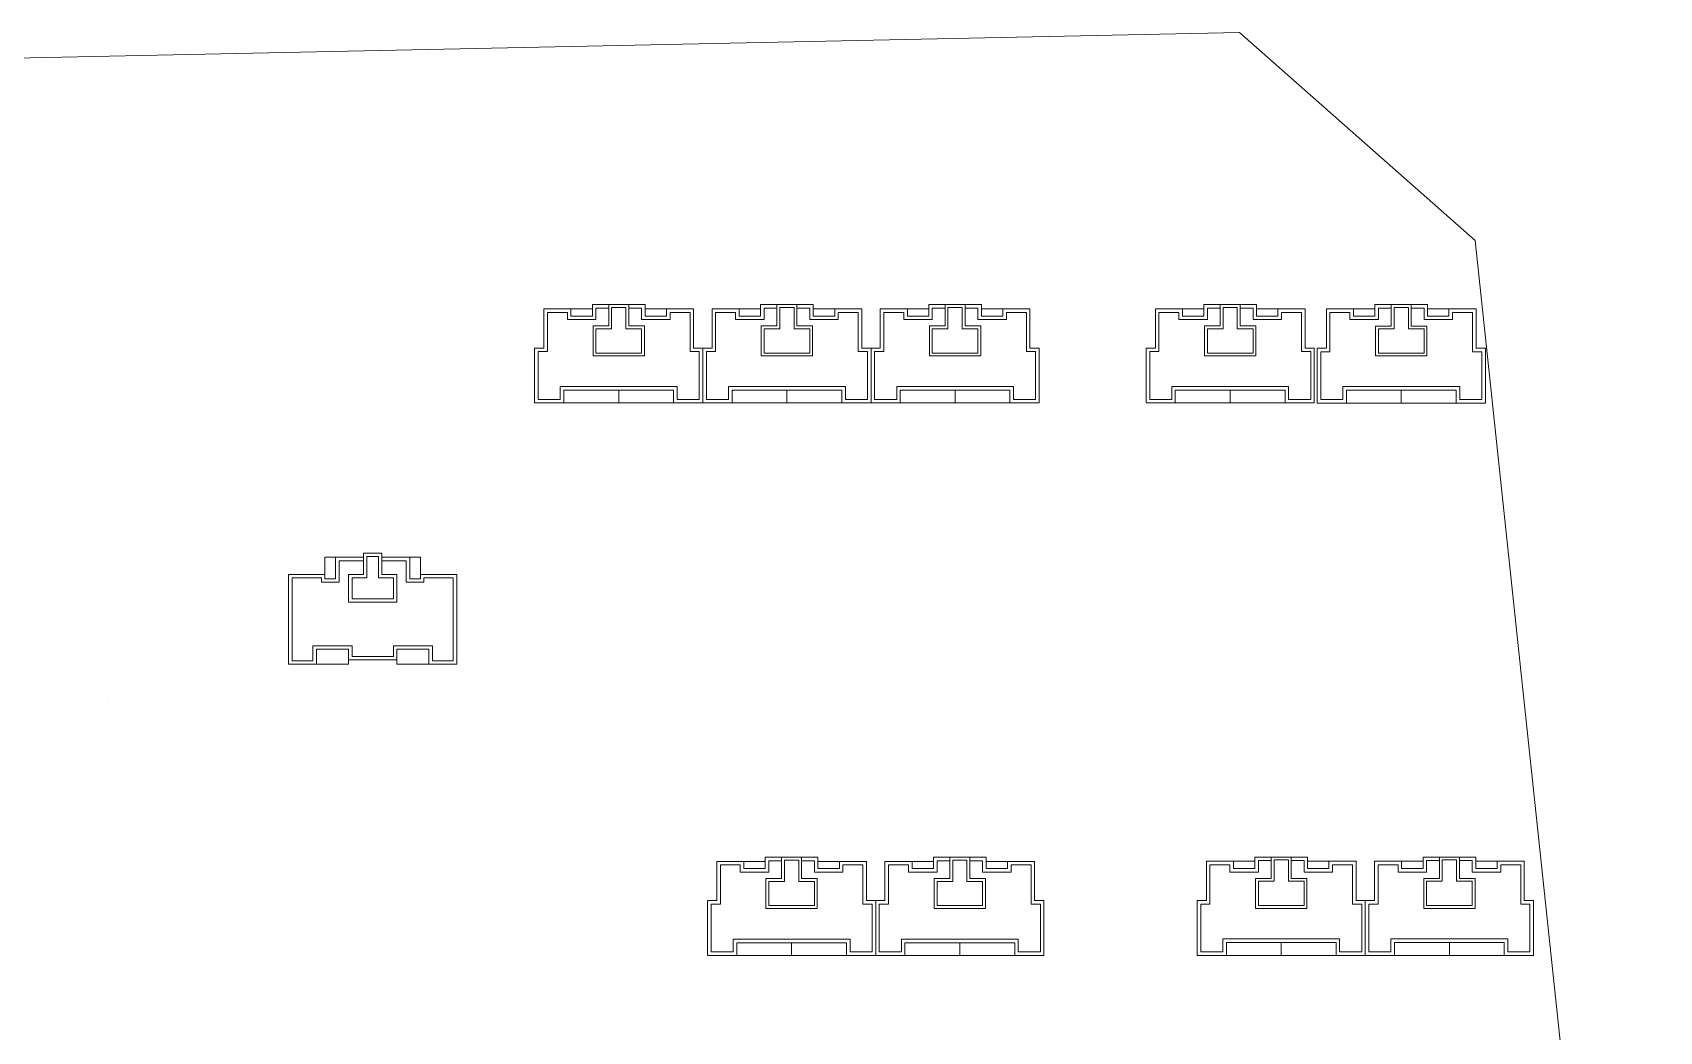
# Model space of a CAD drawing. Extents: x 217039 to 280039, y -2536 to 41961.
# Drawn here: x 223526 to 226265, y 2234 to 3916 of the extents above; entities that cross this region are included whole.
import ezdxf

# ---------------------------------------------------------------- set-up
doc = ezdxf.new("R2010")
doc.units = 0
doc.header["$LTSCALE"] = 1000
doc.header["$MEASUREMENT"] = 0
doc.layers.add('140', color=2, linetype='Continuous', lineweight=5)
doc.layers.add('DingDianTu', color=5, linetype='Continuous', lineweight=0)

# ---------------------------------------------------------------- blocks, each defined once
blk = doc.blocks.new('dafasfd')
at = {"layer": 'DingDianTu', "color": 7, "const_width": 100}
blk.add_lwpolyline([(36368038, 16363912), (36368954, 16361479), (36372042, 16362641), (36374261, 16356745), (36369114, 16354807), (36369537, 16353684), (36361113, 16350514), (36359352, 16355194), (36360288, 16355546), (36359830, 16356763), (36358894, 16356410), (36357556, 16359967)], close=True, dxfattribs=at)
for points in [[(36363546, 16362221), (36362876, 16363999), (36359039, 16362555), (36359708, 16360777)], [(36371734, 16355794), (36372686, 16353267), (36369878, 16352210), (36369350, 16353614)]]:
    blk.add_lwpolyline(points, dxfattribs=at)
at = {"layer": 'DingDianTu', "color": 7}
for points in [[(36369878, 16352210), (36361642, 16349110), (36361113, 16350514)], [(36368038, 16363912), (36371127, 16365074), (36372042, 16362641)]]:
    blk.add_lwpolyline(points, dxfattribs=at)
blk = doc.blocks.new('*E50')
at = {"layer": 'DingDianTu', "color": 7, "xscale": 0.001000002024510444, "yscale": 0.001000000163912773, "zscale": 0.001, "rotation": 339.3761177849276}
blk.add_blockref('dafasfd', (22613, -20413), dxfattribs=at)
blk = doc.blocks.new('*E44')
at = {"layer": 'DingDianTu', "color": 7, "xscale": 0.001000002024510444, "yscale": 0.001000000163912773, "zscale": 0.001, "rotation": 339.3761177849276}
blk.add_blockref('dafasfd', (22613, -20413), dxfattribs=at)

msp = doc.modelspace()

# ---------------------------------------------------------------- linework, layer by layer
at = {"layer": '140', "color": 7}
for p, q in [((225557.9, 3916), (220532.3, 3810.5)), ((225955, 3566.1), (225557.9, 3916)), ((226265.1, 640.8), (225955, 3566.1)), ((224468.3, 3457.9), (224557.1, 3457.9)), ((224468.3, 3438.7), (224468.3, 3457.9)), ((224474.3, 3451.9), (224495.9, 3451.9)), ((224474.3, 3432.7), (224474.3, 3451.9)), ((224495.9, 3457.9), (224495.9, 3421.9)), ((224524.7, 3453.1), (224500.7, 3453.1)), ((224500.7, 3453.1), (224500.7, 3417.1)), ((224524.7, 3417.1), (224524.7, 3453.1)), ((224529.5, 3421.9), (224529.5, 3457.9)), ((224529.5, 3451.9), (224551.1, 3451.9)), ((224551.1, 3451.9), (224551.1, 3432.7)), ((224557.1, 3457.9), (224557.1, 3438.7)), ((224751.5, 3457.9), (224840.3, 3457.9)), ((224751.5, 3438.7), (224751.5, 3457.9)), ((224757.5, 3451.9), (224779.1, 3451.9)), ((224757.5, 3432.7), (224757.5, 3451.9)), ((224779.1, 3457.9), (224779.1, 3421.9)), ((224807.9, 3453.1), (224783.9, 3453.1)), ((224783.9, 3453.1), (224783.9, 3417.1)), ((224807.9, 3417.1), (224807.9, 3453.1)), ((224812.7, 3421.9), (224812.7, 3457.9)), ((224812.7, 3451.9), (224834.3, 3451.9)), ((224834.3, 3451.9), (224834.3, 3432.7)), ((224840.3, 3457.9), (224840.3, 3438.7)), ((225034.7, 3457.9), (225123.5, 3457.9)), ((225034.7, 3438.7), (225034.7, 3457.9)), ((225040.7, 3451.9), (225062.3, 3451.9)), ((225040.7, 3432.7), (225040.7, 3451.9)), ((225062.3, 3457.9), (225062.3, 3421.9)), ((225091.1, 3453.1), (225067.1, 3453.1)), ((225067.1, 3453.1), (225067.1, 3417.1)), ((225091.1, 3417.1), (225091.1, 3453.1)), ((225095.9, 3421.9), (225095.9, 3457.9)), ((225095.9, 3451.9), (225117.5, 3451.9)), ((225117.5, 3451.9), (225117.5, 3432.7)), ((225123.5, 3457.9), (225123.5, 3438.7)), ((225497.9, 3457.9), (225586.7, 3457.9)), ((225497.9, 3438.7), (225497.9, 3457.9)), ((225503.9, 3451.9), (225525.5, 3451.9)), ((225503.9, 3432.7), (225503.9, 3451.9)), ((225525.5, 3457.9), (225525.5, 3421.9)), ((225554.3, 3453.1), (225530.3, 3453.1)), ((225530.3, 3453.1), (225530.3, 3417.1)), ((225554.3, 3417.1), (225554.3, 3453.1)), ((225559.1, 3421.9), (225559.1, 3457.9)), ((225559.1, 3451.9), (225580.7, 3451.9)), ((225580.7, 3451.9), (225580.7, 3432.7)), ((225586.7, 3457.9), (225586.7, 3438.7)), ((225785.9, 3457.8), (225874.7, 3457.8)), ((225785.9, 3438.6), (225785.9, 3457.8)), ((225791.9, 3451.8), (225813.5, 3451.8)), ((225791.9, 3432.6), (225791.9, 3451.8)), ((225813.5, 3457.8), (225813.5, 3421.8)), ((225842.3, 3453), (225818.3, 3453)), ((225818.3, 3453), (225818.3, 3417)), ((225842.3, 3417), (225842.3, 3453)), ((225847.1, 3421.8), (225847.1, 3457.8)), ((225847.1, 3451.8), (225868.7, 3451.8)), ((225868.7, 3451.8), (225868.7, 3432.6)), ((225874.7, 3457.8), (225874.7, 3438.6)), ((224386.7, 3450.7), (224432.3, 3450.7)), ((224386.7, 3384.7), (224386.7, 3450.7)), ((224392.7, 3444.7), (224426.3, 3444.7)), ((224392.7, 3378.7), (224392.7, 3444.7)), ((224426.3, 3444.7), (224426.3, 3432.7)), ((224426.3, 3432.7), (224474.3, 3432.7)), ((224429.9, 3450.7), (224432.3, 3450.7)), ((224432.3, 3450.7), (224468.3, 3450.7)), ((224432.3, 3450.7), (224432.3, 3438.7)), ((224432.3, 3438.7), (224468.3, 3438.7)), ((224551.1, 3432.7), (224599.1, 3432.7)), ((224593.1, 3450.7), (224557.1, 3450.7)), ((224557.1, 3438.7), (224593.1, 3438.7)), ((224593.1, 3450.7), (224638.7, 3450.7)), ((224593.1, 3438.7), (224593.1, 3450.7)), ((224599.1, 3444.7), (224632.7, 3444.7)), ((224599.1, 3432.7), (224599.1, 3444.7)), ((224632.7, 3444.7), (224632.7, 3378.7)), ((224638.7, 3450.7), (224638.7, 3384.7)), ((224669.9, 3450.7), (224715.5, 3450.7)), ((224669.9, 3384.7), (224669.9, 3450.7)), ((224675.9, 3444.7), (224709.5, 3444.7)), ((224675.9, 3378.7), (224675.9, 3444.7)), ((224709.5, 3444.7), (224709.5, 3432.7)), ((224709.5, 3432.7), (224757.5, 3432.7)), ((224713.1, 3450.7), (224715.5, 3450.7)), ((224715.5, 3450.7), (224751.5, 3450.7)), ((224715.5, 3450.7), (224715.5, 3438.7)), ((224715.5, 3438.7), (224751.5, 3438.7)), ((224834.3, 3432.7), (224882.3, 3432.7)), ((224876.3, 3450.7), (224840.3, 3450.7)), ((224840.3, 3438.7), (224876.3, 3438.7)), ((224876.3, 3450.7), (224921.9, 3450.7)), ((224876.3, 3438.7), (224876.3, 3450.7)), ((224882.3, 3444.7), (224915.9, 3444.7)), ((224882.3, 3432.7), (224882.3, 3444.7)), ((224915.9, 3444.7), (224915.9, 3378.7)), ((224921.9, 3450.7), (224921.9, 3384.7)), ((224953.1, 3450.7), (224998.7, 3450.7)), ((224953.1, 3384.7), (224953.1, 3450.7)), ((224959.1, 3444.7), (224992.7, 3444.7)), ((224959.1, 3378.7), (224959.1, 3444.7)), ((224992.7, 3444.7), (224992.7, 3432.7)), ((224992.7, 3432.7), (225040.7, 3432.7)), ((224996.3, 3450.7), (224998.7, 3450.7)), ((224998.7, 3450.7), (225034.7, 3450.7)), ((224998.7, 3450.7), (224998.7, 3438.7)), ((224998.7, 3438.7), (225034.7, 3438.7)), ((225117.5, 3432.7), (225165.5, 3432.7)), ((225159.5, 3450.7), (225123.5, 3450.7)), ((225123.5, 3438.7), (225159.5, 3438.7)), ((225159.5, 3450.7), (225205.1, 3450.7)), ((225159.5, 3438.7), (225159.5, 3450.7)), ((225165.5, 3444.7), (225199.1, 3444.7)), ((225165.5, 3432.7), (225165.5, 3444.7)), ((225199.1, 3444.7), (225199.1, 3378.7)), ((225205.1, 3450.7), (225205.1, 3384.7)), ((225416.3, 3450.7), (225461.9, 3450.7)), ((225416.3, 3384.7), (225416.3, 3450.7)), ((225422.3, 3444.7), (225455.9, 3444.7)), ((225422.3, 3378.7), (225422.3, 3444.7)), ((225455.9, 3444.7), (225455.9, 3432.7)), ((225455.9, 3432.7), (225503.9, 3432.7)), ((225459.5, 3450.7), (225461.9, 3450.7)), ((225461.9, 3450.7), (225497.9, 3450.7)), ((225461.9, 3450.7), (225461.9, 3438.7)), ((225461.9, 3438.7), (225497.9, 3438.7)), ((225580.7, 3432.7), (225628.7, 3432.7)), ((225622.7, 3450.7), (225586.7, 3450.7)), ((225586.7, 3438.7), (225622.7, 3438.7)), ((225622.7, 3450.7), (225668.3, 3450.7)), ((225622.7, 3438.7), (225622.7, 3450.7)), ((225628.7, 3444.7), (225662.3, 3444.7)), ((225628.7, 3432.7), (225628.7, 3444.7)), ((225662.3, 3444.7), (225662.3, 3378.7)), ((225668.3, 3450.7), (225668.3, 3384.7)), ((225704.3, 3450.6), (225749.9, 3450.6)), ((225704.3, 3384.6), (225704.3, 3450.6)), ((225710.3, 3444.6), (225743.9, 3444.6)), ((225710.3, 3378.6), (225710.3, 3444.6)), ((225743.9, 3444.6), (225743.9, 3432.6)), ((225743.9, 3432.6), (225791.9, 3432.6)), ((225747.5, 3450.6), (225749.9, 3450.6)), ((225749.9, 3450.6), (225785.9, 3450.6)), ((225749.9, 3450.6), (225749.9, 3438.6)), ((225749.9, 3438.6), (225785.9, 3438.6)), ((225868.7, 3432.6), (225916.7, 3432.6)), ((225910.7, 3450.6), (225874.7, 3450.6)), ((225874.7, 3438.6), (225910.7, 3438.6)), ((225910.7, 3450.6), (225956.3, 3450.6)), ((225910.7, 3438.6), (225910.7, 3450.6)), ((225916.7, 3444.6), (225950.3, 3444.6)), ((225916.7, 3432.6), (225916.7, 3444.6)), ((225950.3, 3444.6), (225950.3, 3378.6)), ((225956.3, 3450.6), (225956.3, 3384.6)), ((224469.5, 3421.9), (224469.5, 3371.5)), ((224495.9, 3421.9), (224469.5, 3421.9)), ((224474.3, 3417.1), (224474.3, 3376.3)), ((224500.7, 3417.1), (224474.3, 3417.1)), ((224551.1, 3417.1), (224524.7, 3417.1)), ((224555.9, 3421.9), (224529.5, 3421.9)), ((224551.1, 3376.3), (224551.1, 3417.1)), ((224555.9, 3371.5), (224555.9, 3421.9)), ((224752.7, 3421.9), (224752.7, 3371.5)), ((224779.1, 3421.9), (224752.7, 3421.9)), ((224757.5, 3417.1), (224757.5, 3376.3)), ((224783.9, 3417.1), (224757.5, 3417.1)), ((224834.3, 3417.1), (224807.9, 3417.1)), ((224839.1, 3421.9), (224812.7, 3421.9)), ((224834.3, 3376.3), (224834.3, 3417.1)), ((224839.1, 3371.5), (224839.1, 3421.9)), ((225035.9, 3421.9), (225035.9, 3371.5)), ((225062.3, 3421.9), (225035.9, 3421.9)), ((225040.7, 3417.1), (225040.7, 3376.3)), ((225067.1, 3417.1), (225040.7, 3417.1)), ((225117.5, 3417.1), (225091.1, 3417.1)), ((225122.3, 3421.9), (225095.9, 3421.9)), ((225117.5, 3376.3), (225117.5, 3417.1)), ((225122.3, 3371.5), (225122.3, 3421.9)), ((225499.1, 3421.9), (225499.1, 3371.5)), ((225525.5, 3421.9), (225499.1, 3421.9)), ((225503.9, 3417.1), (225503.9, 3376.3)), ((225530.3, 3417.1), (225503.9, 3417.1)), ((225580.7, 3417.1), (225554.3, 3417.1)), ((225585.5, 3421.9), (225559.1, 3421.9)), ((225580.7, 3376.3), (225580.7, 3417.1)), ((225585.5, 3371.5), (225585.5, 3421.9)), ((225787.1, 3421.8), (225787.1, 3371.4)), ((225813.5, 3421.8), (225787.1, 3421.8)), ((225791.9, 3417), (225791.9, 3376.2)), ((225818.3, 3417), (225791.9, 3417)), ((225868.7, 3417), (225842.3, 3417)), ((225873.5, 3421.8), (225847.1, 3421.8)), ((225868.7, 3376.2), (225868.7, 3417)), ((225873.5, 3371.4), (225873.5, 3421.8)), ((224371.1, 3384.7), (224386.7, 3384.7)), ((224371.1, 3292.3), (224371.1, 3384.7)), ((224377.1, 3378.7), (224392.7, 3378.7)), ((224377.1, 3298.3), (224377.1, 3378.7)), ((224469.5, 3372.7), (224469.5, 3371.5)), ((224469.5, 3371.5), (224555.9, 3371.5)), ((224474.3, 3376.3), (224551.1, 3376.3)), ((224554.7, 3371.5), (224555.9, 3371.5)), ((224632.7, 3378.7), (224648.3, 3378.7)), ((224638.7, 3384.7), (224654.3, 3384.7)), ((224648.3, 3378.7), (224648.3, 3298.3)), ((224654.3, 3384.7), (224654.3, 3292.3)), ((224654.3, 3384.7), (224669.9, 3384.7)), ((224654.3, 3292.3), (224654.3, 3384.7)), ((224660.3, 3378.7), (224675.9, 3378.7)), ((224660.3, 3298.3), (224660.3, 3378.7)), ((224752.7, 3372.7), (224752.7, 3371.5)), ((224752.7, 3371.5), (224839.1, 3371.5)), ((224757.5, 3376.3), (224834.3, 3376.3)), ((224837.9, 3371.5), (224839.1, 3371.5)), ((224915.9, 3378.7), (224931.5, 3378.7)), ((224921.9, 3384.7), (224937.5, 3384.7)), ((224931.5, 3378.7), (224931.5, 3298.3)), ((224937.5, 3384.7), (224937.5, 3292.3)), ((224937.5, 3384.7), (224953.1, 3384.7)), ((224937.5, 3292.3), (224937.5, 3384.7)), ((224943.5, 3378.7), (224959.1, 3378.7)), ((224943.5, 3298.3), (224943.5, 3378.7)), ((225035.9, 3372.7), (225035.9, 3371.5)), ((225035.9, 3371.5), (225122.3, 3371.5)), ((225040.7, 3376.3), (225117.5, 3376.3)), ((225121.1, 3371.5), (225122.3, 3371.5)), ((225199.1, 3378.7), (225214.7, 3378.7)), ((225205.1, 3384.7), (225220.7, 3384.7)), ((225214.7, 3378.7), (225214.7, 3298.3)), ((225220.7, 3384.7), (225220.7, 3292.3)), ((225400.7, 3384.7), (225416.3, 3384.7)), ((225400.7, 3292.3), (225400.7, 3384.7)), ((225406.7, 3378.7), (225422.3, 3378.7)), ((225406.7, 3298.3), (225406.7, 3378.7)), ((225499.1, 3372.7), (225499.1, 3371.5)), ((225499.1, 3371.5), (225585.5, 3371.5)), ((225503.9, 3376.3), (225580.7, 3376.3)), ((225584.3, 3371.5), (225585.5, 3371.5)), ((225662.3, 3378.7), (225677.9, 3378.7)), ((225668.3, 3384.7), (225683.9, 3384.7)), ((225677.9, 3378.7), (225677.9, 3298.3)), ((225683.9, 3384.7), (225683.9, 3292.3)), ((225688.7, 3384.6), (225704.3, 3384.6)), ((225688.7, 3292.2), (225688.7, 3384.6)), ((225694.7, 3378.6), (225710.3, 3378.6)), ((225694.7, 3298.2), (225694.7, 3378.6)), ((225787.1, 3372.6), (225787.1, 3371.4)), ((225787.1, 3371.4), (225873.5, 3371.4)), ((225791.9, 3376.2), (225868.7, 3376.2)), ((225872.3, 3371.4), (225873.5, 3371.4)), ((225950.3, 3378.6), (225965.9, 3378.6)), ((225956.3, 3384.6), (225971.9, 3384.6)), ((225965.9, 3378.6), (225965.9, 3298.2)), ((225971.9, 3384.6), (225971.9, 3292.2)), ((224414.3, 3319.9), (224414.3, 3298.3)), ((224512.7, 3319.9), (224414.3, 3319.9)), ((224611.1, 3319.9), (224512.7, 3319.9)), ((224611.1, 3298.3), (224611.1, 3319.9)), ((224697.5, 3319.9), (224697.5, 3298.3)), ((224795.9, 3319.9), (224697.5, 3319.9)), ((224894.3, 3319.9), (224795.9, 3319.9)), ((224894.3, 3298.3), (224894.3, 3319.9)), ((224980.7, 3319.9), (224980.7, 3298.3)), ((225079.1, 3319.9), (224980.7, 3319.9)), ((225177.5, 3319.9), (225079.1, 3319.9)), ((225177.5, 3298.3), (225177.5, 3319.9)), ((225443.9, 3319.9), (225443.9, 3298.3)), ((225542.3, 3319.9), (225443.9, 3319.9)), ((225640.7, 3319.9), (225542.3, 3319.9)), ((225640.7, 3298.3), (225640.7, 3319.9)), ((225731.9, 3319.8), (225731.9, 3298.2)), ((225830.3, 3319.8), (225731.9, 3319.8)), ((225928.7, 3319.8), (225830.3, 3319.8)), ((225928.7, 3298.2), (225928.7, 3319.8)), ((224420.3, 3292.3), (224371.1, 3292.3)), ((224414.3, 3298.3), (224377.1, 3298.3)), ((224420.3, 3313.9), (224420.3, 3292.3)), ((224512.7, 3313.9), (224420.3, 3313.9)), ((224512.7, 3292.3), (224420.3, 3292.3)), ((224605.1, 3313.9), (224512.7, 3313.9)), ((224512.7, 3313.9), (224512.7, 3292.3)), ((224512.7, 3292.3), (224605.1, 3292.3)), ((224605.1, 3292.3), (224605.1, 3313.9)), ((224654.3, 3292.3), (224605.1, 3292.3)), ((224648.3, 3298.3), (224611.1, 3298.3)), ((224703.5, 3292.3), (224654.3, 3292.3)), ((224697.5, 3298.3), (224660.3, 3298.3)), ((224703.5, 3313.9), (224703.5, 3292.3)), ((224795.9, 3313.9), (224703.5, 3313.9)), ((224795.9, 3292.3), (224703.5, 3292.3)), ((224888.3, 3313.9), (224795.9, 3313.9)), ((224795.9, 3313.9), (224795.9, 3292.3)), ((224795.9, 3292.3), (224888.3, 3292.3)), ((224888.3, 3292.3), (224888.3, 3313.9)), ((224937.5, 3292.3), (224888.3, 3292.3)), ((224931.5, 3298.3), (224894.3, 3298.3)), ((224986.7, 3292.3), (224937.5, 3292.3)), ((224980.7, 3298.3), (224943.5, 3298.3)), ((224986.7, 3313.9), (224986.7, 3292.3)), ((225079.1, 3313.9), (224986.7, 3313.9)), ((225079.1, 3292.3), (224986.7, 3292.3)), ((225171.5, 3313.9), (225079.1, 3313.9)), ((225079.1, 3313.9), (225079.1, 3292.3)), ((225079.1, 3292.3), (225171.5, 3292.3)), ((225171.5, 3292.3), (225171.5, 3313.9)), ((225220.7, 3292.3), (225171.5, 3292.3)), ((225214.7, 3298.3), (225177.5, 3298.3)), ((225449.9, 3292.3), (225400.7, 3292.3)), ((225443.9, 3298.3), (225406.7, 3298.3)), ((225449.9, 3313.9), (225449.9, 3292.3)), ((225542.3, 3313.9), (225449.9, 3313.9)), ((225542.3, 3292.3), (225449.9, 3292.3)), ((225634.7, 3313.9), (225542.3, 3313.9)), ((225542.3, 3313.9), (225542.3, 3292.3)), ((225542.3, 3292.3), (225634.7, 3292.3)), ((225634.7, 3292.3), (225634.7, 3313.9)), ((225683.9, 3292.3), (225634.7, 3292.3)), ((225677.9, 3298.3), (225640.7, 3298.3)), ((225737.9, 3292.2), (225688.7, 3292.2)), ((225731.9, 3298.2), (225694.7, 3298.2)), ((225737.9, 3313.8), (225737.9, 3292.2)), ((225830.3, 3313.8), (225737.9, 3313.8)), ((225830.3, 3292.2), (225737.9, 3292.2)), ((225922.7, 3313.8), (225830.3, 3313.8)), ((225830.3, 3313.8), (225830.3, 3292.2)), ((225830.3, 3292.2), (225922.7, 3292.2)), ((225922.7, 3292.2), (225922.7, 3313.8)), ((225971.9, 3292.2), (225922.7, 3292.2)), ((225965.9, 3298.2), (225928.7, 3298.2)), ((224018, 3032.4), (224036, 3032.4)), ((224018, 3003.6), (224018, 3032.4)), ((224036, 3032.4), (224036, 2996.4)), ((224082.8, 3032.4), (224036, 3032.4)), ((224042, 3026.4), (224042, 2990.4)), ((224082.8, 3026.4), (224042, 3026.4)), ((224082.8, 3039.6), (224082.8, 3032.4)), ((224114, 3039.6), (224082.8, 3039.6)), ((224082.8, 3032.4), (224082.8, 3003.6)), ((224088.8, 3033.6), (224088.8, 3032.4)), ((224108, 3033.6), (224088.8, 3033.6)), ((224088.8, 3032.4), (224088.8, 2997.6)), ((224108, 2997.6), (224108, 3033.6)), ((224114, 3032.4), (224114, 3039.6)), ((224114, 3003.6), (224114, 3039.6)), ((224160.8, 3032.4), (224114, 3032.4)), ((224154.8, 3026.4), (224114, 3026.4)), ((224154.8, 2990.4), (224154.8, 3026.4)), ((224178.8, 3032.4), (224160.8, 3032.4)), ((224160.8, 2996.4), (224160.8, 3032.4)), ((224178.8, 3003.6), (224178.8, 3032.4)), ((223956.8, 3003.6), (223956.8, 2852.4)), ((223996.4, 3003.6), (223956.8, 3003.6)), ((223962.8, 2997.6), (223962.8, 2858.4)), ((223996.4, 2997.6), (223962.8, 2997.6)), ((224018, 3003.6), (223996.4, 3003.6)), ((224012, 2997.6), (223996.4, 2997.6)), ((224012, 2990.4), (224012, 2997.6)), ((224042, 2990.4), (224012, 2990.4)), ((224018, 2996.4), (224018, 3003.6)), ((224036, 2996.4), (224018, 2996.4)), ((224057.6, 3003.6), (224057.6, 2956.8)), ((224082.8, 3003.6), (224057.6, 3003.6)), ((224063.6, 2997.6), (224063.6, 2962.8)), ((224088.8, 2997.6), (224063.6, 2997.6)), ((224133.2, 2997.6), (224108, 2997.6)), ((224139.2, 3003.6), (224114, 3003.6)), ((224133.2, 2962.8), (224133.2, 2997.6)), ((224139.2, 2956.8), (224139.2, 3003.6)), ((224184.8, 2990.4), (224154.8, 2990.4)), ((224178.8, 2996.4), (224160.8, 2996.4)), ((224178.8, 3003.6), (224178.8, 2996.4)), ((224200.4, 3003.6), (224178.8, 3003.6)), ((224184.8, 2997.6), (224184.8, 2990.4)), ((224200.4, 2997.6), (224184.8, 2997.6)), ((224240, 3003.6), (224200.4, 3003.6)), ((224234, 2997.6), (224200.4, 2997.6)), ((224234, 2858.4), (224234, 2997.6)), ((224240, 2852.4), (224240, 3003.6)), ((224063.6, 2962.8), (224133.2, 2962.8)), ((224057.6, 2956.8), (224139.2, 2956.8)), ((223997.6, 2883.6), (224063.6, 2883.6)), ((223997.6, 2858.4), (223997.6, 2883.6)), ((224003.6, 2877.6), (224057.6, 2877.6)), ((224003.6, 2852.4), (224003.6, 2877.6)), ((224057.6, 2877.6), (224057.6, 2859.6)), ((224063.6, 2883.6), (224063.6, 2865.6)), ((224133.2, 2883.6), (224199.2, 2883.6)), ((224133.2, 2865.6), (224133.2, 2883.6)), ((224139.2, 2877.6), (224193.2, 2877.6)), ((224139.2, 2859.6), (224139.2, 2877.6)), ((224193.2, 2877.6), (224193.2, 2852.4)), ((224199.2, 2883.6), (224199.2, 2858.4)), ((223956.8, 2852.4), (224003.6, 2852.4)), ((223962.8, 2858.4), (223997.6, 2858.4)), ((224003.6, 2852.4), (224057.6, 2852.4)), ((224057.6, 2852.4), (224057.6, 2859.6)), ((224057.6, 2859.6), (224098.4, 2859.6)), ((224063.6, 2865.6), (224098.4, 2865.6)), ((224098.4, 2865.6), (224133.2, 2865.6)), ((224098.4, 2859.6), (224139.2, 2859.6)), ((224139.2, 2852.4), (224139.2, 2859.6)), ((224193.2, 2852.4), (224139.2, 2852.4)), ((224193.2, 2852.4), (224240, 2852.4)), ((224199.2, 2858.4), (224234, 2858.4)), ((224677.8, 2520.4), (224723.4, 2520.4)), ((224677.8, 2454.4), (224677.8, 2520.4)), ((224721, 2520.4), (224723.4, 2520.4)), ((224723.4, 2520.4), (224759.4, 2520.4)), ((224723.4, 2520.4), (224723.4, 2508.4)), ((224759.4, 2527.6), (224848.2, 2527.6)), ((224759.4, 2508.4), (224759.4, 2527.6)), ((224765.4, 2521.6), (224787, 2521.6)), ((224765.4, 2502.4), (224765.4, 2521.6)), ((224787, 2527.6), (224787, 2491.6)), ((224815.8, 2522.8), (224791.8, 2522.8)), ((224791.8, 2522.8), (224791.8, 2486.8)), ((224815.8, 2486.8), (224815.8, 2522.8)), ((224820.6, 2491.6), (224820.6, 2527.6)), ((224820.6, 2521.6), (224842.2, 2521.6)), ((224842.2, 2521.6), (224842.2, 2502.4)), ((224848.2, 2527.6), (224848.2, 2508.4)), ((224884.2, 2520.4), (224848.2, 2520.4)), ((224884.2, 2520.4), (224929.8, 2520.4)), ((224884.2, 2508.4), (224884.2, 2520.4)), ((224929.8, 2520.4), (224929.8, 2454.4)), ((224961, 2520.4), (225006.6, 2520.4)), ((224961, 2454.4), (224961, 2520.4)), ((225004.2, 2520.4), (225006.6, 2520.4)), ((225006.6, 2520.4), (225042.6, 2520.4)), ((225006.6, 2520.4), (225006.6, 2508.4)), ((225042.6, 2527.6), (225131.4, 2527.6)), ((225042.6, 2508.4), (225042.6, 2527.6)), ((225048.6, 2521.6), (225070.2, 2521.6)), ((225048.6, 2502.4), (225048.6, 2521.6)), ((225070.2, 2527.6), (225070.2, 2491.6)), ((225099, 2522.8), (225075, 2522.8)), ((225075, 2522.8), (225075, 2486.8)), ((225099, 2486.8), (225099, 2522.8)), ((225103.8, 2491.6), (225103.8, 2527.6)), ((225103.8, 2521.6), (225125.4, 2521.6)), ((225125.4, 2521.6), (225125.4, 2502.4)), ((225131.4, 2527.6), (225131.4, 2508.4)), ((225167.4, 2520.4), (225131.4, 2520.4)), ((225167.4, 2520.4), (225213, 2520.4)), ((225167.4, 2508.4), (225167.4, 2520.4)), ((225213, 2520.4), (225213, 2454.4)), ((225502.2, 2520.6), (225547.8, 2520.6)), ((225502.2, 2454.6), (225502.2, 2520.6)), ((225545.4, 2520.6), (225547.8, 2520.6)), ((225547.8, 2520.6), (225583.8, 2520.6)), ((225547.8, 2520.6), (225547.8, 2508.6)), ((225583.8, 2527.8), (225672.6, 2527.8)), ((225583.8, 2508.6), (225583.8, 2527.8)), ((225589.8, 2521.8), (225611.4, 2521.8)), ((225589.8, 2502.6), (225589.8, 2521.8)), ((225611.4, 2527.8), (225611.4, 2491.8)), ((225640.2, 2523), (225616.2, 2523)), ((225616.2, 2523), (225616.2, 2487)), ((225640.2, 2487), (225640.2, 2523)), ((225645, 2491.8), (225645, 2527.8)), ((225645, 2521.8), (225666.6, 2521.8)), ((225666.6, 2521.8), (225666.6, 2502.6)), ((225672.6, 2527.8), (225672.6, 2508.6)), ((225708.6, 2520.6), (225672.6, 2520.6)), ((225708.6, 2520.6), (225754.2, 2520.6)), ((225708.6, 2508.6), (225708.6, 2520.6)), ((225754.2, 2520.6), (225754.2, 2454.6)), ((225785.4, 2520.6), (225831, 2520.6)), ((225785.4, 2454.6), (225785.4, 2520.6)), ((225828.6, 2520.6), (225831, 2520.6)), ((225831, 2520.6), (225867, 2520.6)), ((225831, 2520.6), (225831, 2508.6)), ((225867, 2527.8), (225955.8, 2527.8)), ((225867, 2508.6), (225867, 2527.8)), ((225873, 2521.8), (225894.6, 2521.8)), ((225873, 2502.6), (225873, 2521.8)), ((225894.6, 2527.8), (225894.6, 2491.8)), ((225923.4, 2523), (225899.4, 2523)), ((225899.4, 2523), (225899.4, 2487)), ((225923.4, 2487), (225923.4, 2523)), ((225928.2, 2491.8), (225928.2, 2527.8)), ((225928.2, 2521.8), (225949.8, 2521.8)), ((225949.8, 2521.8), (225949.8, 2502.6)), ((225955.8, 2527.8), (225955.8, 2508.6)), ((225991.8, 2520.6), (225955.8, 2520.6)), ((225991.8, 2520.6), (226037.4, 2520.6)), ((225991.8, 2508.6), (225991.8, 2520.6)), ((226037.4, 2520.6), (226037.4, 2454.6)), ((224683.8, 2514.4), (224717.4, 2514.4)), ((224683.8, 2448.4), (224683.8, 2514.4)), ((224717.4, 2514.4), (224717.4, 2502.4)), ((224717.4, 2502.4), (224765.4, 2502.4)), ((224723.4, 2508.4), (224759.4, 2508.4)), ((224842.2, 2502.4), (224890.2, 2502.4)), ((224848.2, 2508.4), (224884.2, 2508.4)), ((224890.2, 2514.4), (224923.8, 2514.4)), ((224890.2, 2502.4), (224890.2, 2514.4)), ((224923.8, 2514.4), (224923.8, 2448.4)), ((224967, 2514.4), (225000.6, 2514.4)), ((224967, 2448.4), (224967, 2514.4)), ((225000.6, 2514.4), (225000.6, 2502.4)), ((225000.6, 2502.4), (225048.6, 2502.4)), ((225006.6, 2508.4), (225042.6, 2508.4)), ((225125.4, 2502.4), (225173.4, 2502.4)), ((225131.4, 2508.4), (225167.4, 2508.4)), ((225173.4, 2514.4), (225207, 2514.4)), ((225173.4, 2502.4), (225173.4, 2514.4)), ((225207, 2514.4), (225207, 2448.4)), ((225508.2, 2514.6), (225541.8, 2514.6)), ((225508.2, 2448.6), (225508.2, 2514.6)), ((225541.8, 2514.6), (225541.8, 2502.6)), ((225541.8, 2502.6), (225589.8, 2502.6)), ((225547.8, 2508.6), (225583.8, 2508.6)), ((225666.6, 2502.6), (225714.6, 2502.6)), ((225672.6, 2508.6), (225708.6, 2508.6)), ((225714.6, 2514.6), (225748.2, 2514.6)), ((225714.6, 2502.6), (225714.6, 2514.6)), ((225748.2, 2514.6), (225748.2, 2448.6)), ((225791.4, 2514.6), (225825, 2514.6)), ((225791.4, 2448.6), (225791.4, 2514.6)), ((225825, 2514.6), (225825, 2502.6)), ((225825, 2502.6), (225873, 2502.6)), ((225831, 2508.6), (225867, 2508.6)), ((225949.8, 2502.6), (225997.8, 2502.6)), ((225955.8, 2508.6), (225991.8, 2508.6)), ((225997.8, 2514.6), (226031.4, 2514.6)), ((225997.8, 2502.6), (225997.8, 2514.6)), ((226031.4, 2514.6), (226031.4, 2448.6)), ((224760.6, 2491.6), (224760.6, 2441.2)), ((224787, 2491.6), (224760.6, 2491.6)), ((224765.4, 2486.8), (224765.4, 2446)), ((224791.8, 2486.8), (224765.4, 2486.8)), ((224842.2, 2486.8), (224815.8, 2486.8)), ((224847, 2491.6), (224820.6, 2491.6)), ((224842.2, 2446), (224842.2, 2486.8)), ((224847, 2441.2), (224847, 2491.6)), ((225043.8, 2491.6), (225043.8, 2441.2)), ((225070.2, 2491.6), (225043.8, 2491.6)), ((225048.6, 2486.8), (225048.6, 2446)), ((225075, 2486.8), (225048.6, 2486.8)), ((225125.4, 2486.8), (225099, 2486.8)), ((225130.2, 2491.6), (225103.8, 2491.6)), ((225125.4, 2446), (225125.4, 2486.8)), ((225130.2, 2441.2), (225130.2, 2491.6)), ((225585, 2491.8), (225585, 2441.4)), ((225611.4, 2491.8), (225585, 2491.8)), ((225589.8, 2487), (225589.8, 2446.2)), ((225616.2, 2487), (225589.8, 2487)), ((225666.6, 2487), (225640.2, 2487)), ((225671.4, 2491.8), (225645, 2491.8)), ((225666.6, 2446.2), (225666.6, 2487)), ((225671.4, 2441.4), (225671.4, 2491.8)), ((225868.2, 2491.8), (225868.2, 2441.4)), ((225894.6, 2491.8), (225868.2, 2491.8)), ((225873, 2487), (225873, 2446.2)), ((225899.4, 2487), (225873, 2487)), ((225949.8, 2487), (225923.4, 2487)), ((225954.6, 2491.8), (225928.2, 2491.8)), ((225949.8, 2446.2), (225949.8, 2487)), ((225954.6, 2441.4), (225954.6, 2491.8)), ((224662.2, 2454.4), (224677.8, 2454.4)), ((224662.2, 2362), (224662.2, 2454.4)), ((224668.2, 2448.4), (224683.8, 2448.4)), ((224668.2, 2368), (224668.2, 2448.4)), ((224760.6, 2442.4), (224760.6, 2441.2)), ((224760.6, 2441.2), (224847, 2441.2)), ((224765.4, 2446), (224842.2, 2446)), ((224845.8, 2441.2), (224847, 2441.2)), ((224923.8, 2448.4), (224939.4, 2448.4)), ((224929.8, 2454.4), (224945.4, 2454.4)), ((224939.4, 2448.4), (224939.4, 2368)), ((224945.4, 2454.4), (224945.4, 2362)), ((224945.4, 2454.4), (224961, 2454.4)), ((224945.4, 2362), (224945.4, 2454.4)), ((224951.4, 2448.4), (224967, 2448.4)), ((224951.4, 2368), (224951.4, 2448.4)), ((225043.8, 2442.4), (225043.8, 2441.2)), ((225043.8, 2441.2), (225130.2, 2441.2)), ((225048.6, 2446), (225125.4, 2446)), ((225129, 2441.2), (225130.2, 2441.2)), ((225207, 2448.4), (225222.6, 2448.4)), ((225213, 2454.4), (225228.6, 2454.4)), ((225222.6, 2448.4), (225222.6, 2368)), ((225228.6, 2454.4), (225228.6, 2362)), ((225486.6, 2454.6), (225502.2, 2454.6)), ((225486.6, 2362.2), (225486.6, 2454.6)), ((225492.6, 2448.6), (225508.2, 2448.6)), ((225492.6, 2368.2), (225492.6, 2448.6)), ((225585, 2442.6), (225585, 2441.4)), ((225585, 2441.4), (225671.4, 2441.4)), ((225589.8, 2446.2), (225666.6, 2446.2)), ((225670.2, 2441.4), (225671.4, 2441.4)), ((225748.2, 2448.6), (225763.8, 2448.6)), ((225754.2, 2454.6), (225769.8, 2454.6)), ((225763.8, 2448.6), (225763.8, 2368.2)), ((225769.8, 2454.6), (225769.8, 2362.2)), ((225769.8, 2454.6), (225785.4, 2454.6)), ((225769.8, 2362.2), (225769.8, 2454.6)), ((225775.8, 2448.6), (225791.4, 2448.6)), ((225775.8, 2368.2), (225775.8, 2448.6)), ((225868.2, 2442.6), (225868.2, 2441.4)), ((225868.2, 2441.4), (225954.6, 2441.4)), ((225873, 2446.2), (225949.8, 2446.2)), ((225953.4, 2441.4), (225954.6, 2441.4)), ((226031.4, 2448.6), (226047, 2448.6)), ((226037.4, 2454.6), (226053, 2454.6)), ((226047, 2448.6), (226047, 2368.2)), ((226053, 2454.6), (226053, 2362.2)), ((224705.4, 2389.6), (224705.4, 2368)), ((224803.8, 2389.6), (224705.4, 2389.6)), ((224711.4, 2383.6), (224711.4, 2362)), ((224803.8, 2383.6), (224711.4, 2383.6)), ((224902.2, 2389.6), (224803.8, 2389.6)), ((224896.2, 2383.6), (224803.8, 2383.6)), ((224803.8, 2383.6), (224803.8, 2362)), ((224896.2, 2362), (224896.2, 2383.6)), ((224902.2, 2368), (224902.2, 2389.6)), ((224988.6, 2389.6), (224988.6, 2368)), ((225087, 2389.6), (224988.6, 2389.6)), ((224994.6, 2383.6), (224994.6, 2362)), ((225087, 2383.6), (224994.6, 2383.6)), ((225185.4, 2389.6), (225087, 2389.6)), ((225179.4, 2383.6), (225087, 2383.6)), ((225087, 2383.6), (225087, 2362)), ((225179.4, 2362), (225179.4, 2383.6)), ((225185.4, 2368), (225185.4, 2389.6)), ((225529.8, 2389.8), (225529.8, 2368.2)), ((225628.2, 2389.8), (225529.8, 2389.8)), ((225535.8, 2383.8), (225535.8, 2362.2)), ((225628.2, 2383.8), (225535.8, 2383.8)), ((225726.6, 2389.8), (225628.2, 2389.8)), ((225720.6, 2383.8), (225628.2, 2383.8)), ((225628.2, 2383.8), (225628.2, 2362.2)), ((225720.6, 2362.2), (225720.6, 2383.8)), ((225726.6, 2368.2), (225726.6, 2389.8)), ((225813, 2389.8), (225813, 2368.2)), ((225911.4, 2389.8), (225813, 2389.8)), ((225819, 2383.8), (225819, 2362.2)), ((225911.4, 2383.8), (225819, 2383.8)), ((226009.8, 2389.8), (225911.4, 2389.8)), ((226003.8, 2383.8), (225911.4, 2383.8)), ((225911.4, 2383.8), (225911.4, 2362.2)), ((226003.8, 2362.2), (226003.8, 2383.8)), ((226009.8, 2368.2), (226009.8, 2389.8)), ((224711.4, 2362), (224662.2, 2362)), ((224705.4, 2368), (224668.2, 2368)), ((224803.8, 2362), (224711.4, 2362)), ((224803.8, 2362), (224896.2, 2362)), ((224945.4, 2362), (224896.2, 2362)), ((224939.4, 2368), (224902.2, 2368)), ((224994.6, 2362), (224945.4, 2362)), ((224988.6, 2368), (224951.4, 2368)), ((225087, 2362), (224994.6, 2362)), ((225087, 2362), (225179.4, 2362)), ((225228.6, 2362), (225179.4, 2362)), ((225222.6, 2368), (225185.4, 2368)), ((225535.8, 2362.2), (225486.6, 2362.2)), ((225529.8, 2368.2), (225492.6, 2368.2)), ((225628.2, 2362.2), (225535.8, 2362.2)), ((225628.2, 2362.2), (225720.6, 2362.2)), ((225769.8, 2362.2), (225720.6, 2362.2)), ((225763.8, 2368.2), (225726.6, 2368.2)), ((225819, 2362.2), (225769.8, 2362.2)), ((225813, 2368.2), (225775.8, 2368.2)), ((225911.4, 2362.2), (225819, 2362.2)), ((225911.4, 2362.2), (226003.8, 2362.2)), ((226053, 2362.2), (226003.8, 2362.2)), ((226047, 2368.2), (226009.8, 2368.2))]:
    msp.add_line(p, q, dxfattribs=at)

# ---------------------------------------------------------------- block references
at = {"layer": '140', "color": 7, "xscale": 0.01199999998789281, "yscale": 0.01200000001699664, "zscale": 0.012}
for name, p in [('*E50', (222904, 3003.6)), ('*E44', (224240, 3003.6))]:
    msp.add_blockref(name, p, dxfattribs=at)

doc.saveas('drawing.dxf')
